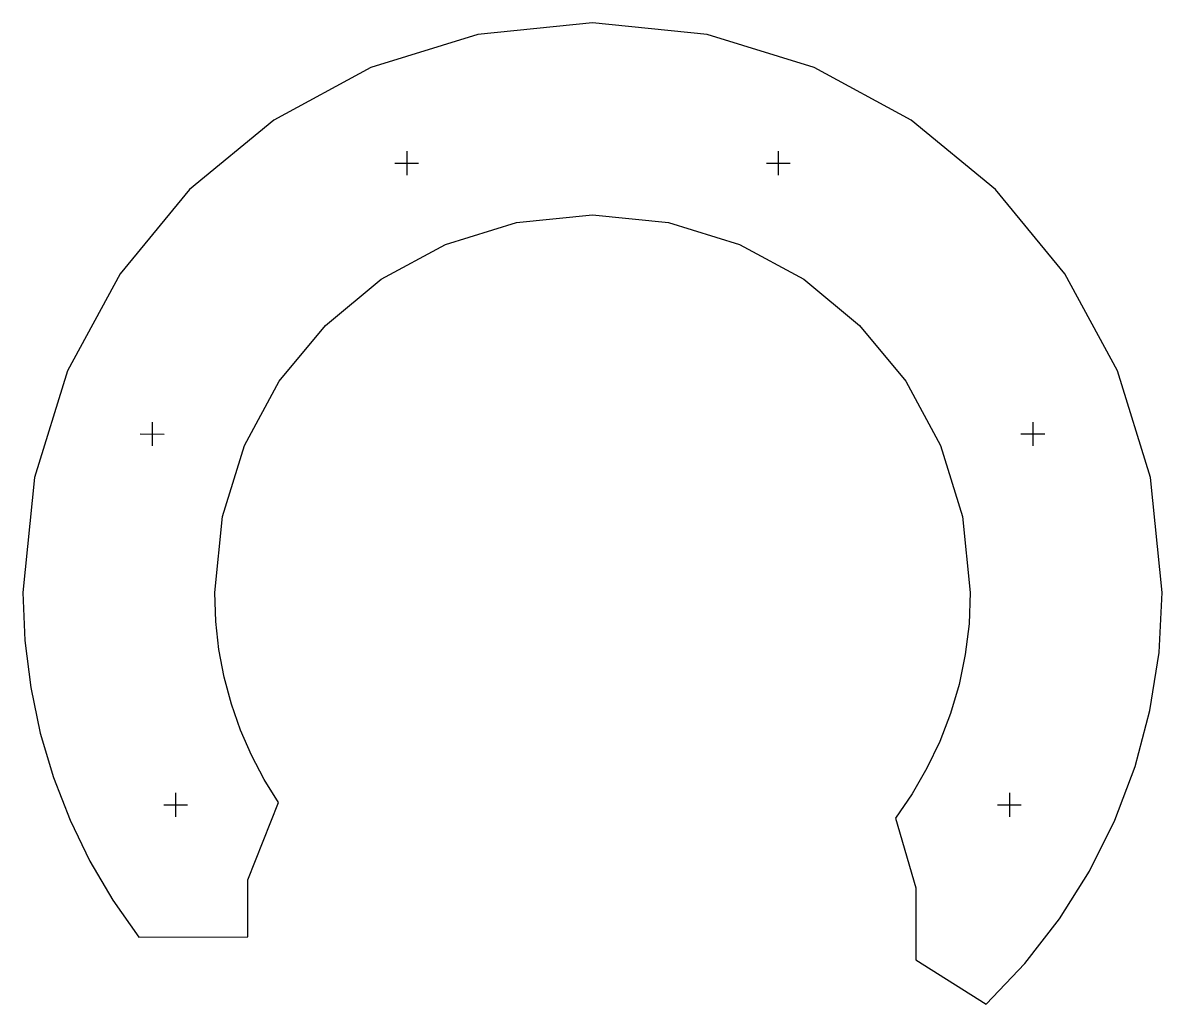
# Model space of a CAD drawing. Extents: x 25.2 to 120.2, y -6.6 to 75.2.
import ezdxf

# ---------------------------------------------------------------- set-up
doc = ezdxf.new("R2010")
doc.units = 0
doc.layers.add('LAYER_1', color=7, linetype='CONTINUOUS')

msp = doc.modelspace()

# ---------------------------------------------------------------- linework, layer by layer
at = {"layer": 'LAYER_1', "color": 1}
msp.add_lwpolyline([(99.6907, -2.9354), (105.5679, -6.6356), (108.7946, -3.2314), (111.6757, 0.4782), (114.185, 4.4673), (116.2965, 8.7098), (117.9841, 13.1798), (119.2218, 17.8512), (119.9836, 22.6981), (120.2433, 27.6945), (119.2783, 37.2674), (116.5105, 46.1836), (112.131, 54.2522), (106.3309, 61.2821), (99.301, 67.0822), (91.2324, 71.4617), (82.3162, 74.2295), (72.7433, 75.1945), (63.1704, 74.2295), (54.2542, 71.4617), (46.1856, 67.0822), (39.1557, 61.2821), (33.3556, 54.2522), (28.9761, 46.1836), (26.2083, 37.2674), (25.2433, 27.6945), (25.41, 23.6868), (25.9014, 19.7713), (26.7039, 15.9615), (27.8044, 12.2707), (29.1894, 8.712), (30.8456, 5.2989), (32.7597, 2.0446), (34.9183, -1.0375), (43.9959, -1.0283), (43.9959, 3.7298), (46.556, 10.1843), (45.3645, 12.1086), (44.3105, 14.1215), (43.4007, 16.2165), (42.6416, 18.3871), (42.0397, 20.6267), (41.6016, 22.9289), (41.334, 25.287), (41.2433, 27.6945), (41.8833, 34.0429), (43.7187, 39.9557), (46.623, 45.3065), (50.4694, 49.9684), (55.1313, 53.8148), (60.4821, 56.7191), (66.3949, 58.5545), (72.7433, 59.1945), (79.0917, 58.5545), (85.0045, 56.7191), (90.3553, 53.8148), (95.0172, 49.9684), (98.8636, 45.3065), (101.7679, 39.9557), (103.6033, 34.0429), (104.2433, 27.6945), (104.1359, 25.0746), (103.8193, 22.514), (103.302, 20.0211), (102.5925, 17.6045), (101.6991, 15.2725), (100.6305, 13.0336), (99.395, 10.8963), (98.0011, 8.869), (99.6907, 3.0728), (99.6907, -0.8023), (99.6907, -1.891), (99.6907, -2.9354)], close=True, dxfattribs=at)
for points in [[(57.2505, 64.4915), (57.2505, 62.5005)], [(88.2359, 64.4915), (88.2359, 62.5005)], [(56.255, 63.4968), (58.246, 63.4952)], [(87.2404, 63.4968), (89.2314, 63.4952)], [(36.0389, 41.9043), (36.0389, 39.9133)], [(109.4476, 41.9044), (109.4476, 39.9134)], [(35.0434, 40.9096), (37.0344, 40.908)], [(108.4521, 40.9097), (110.4431, 40.9081)], [(37.9867, 10.9806), (37.9867, 8.9896)], [(107.4999, 10.9806), (107.4999, 8.9896)], [(36.9912, 9.9859), (38.9822, 9.9843)], [(106.5044, 9.9859), (108.4954, 9.9843)]]:
    msp.add_lwpolyline(points, dxfattribs=at)

doc.saveas('drawing.dxf')
